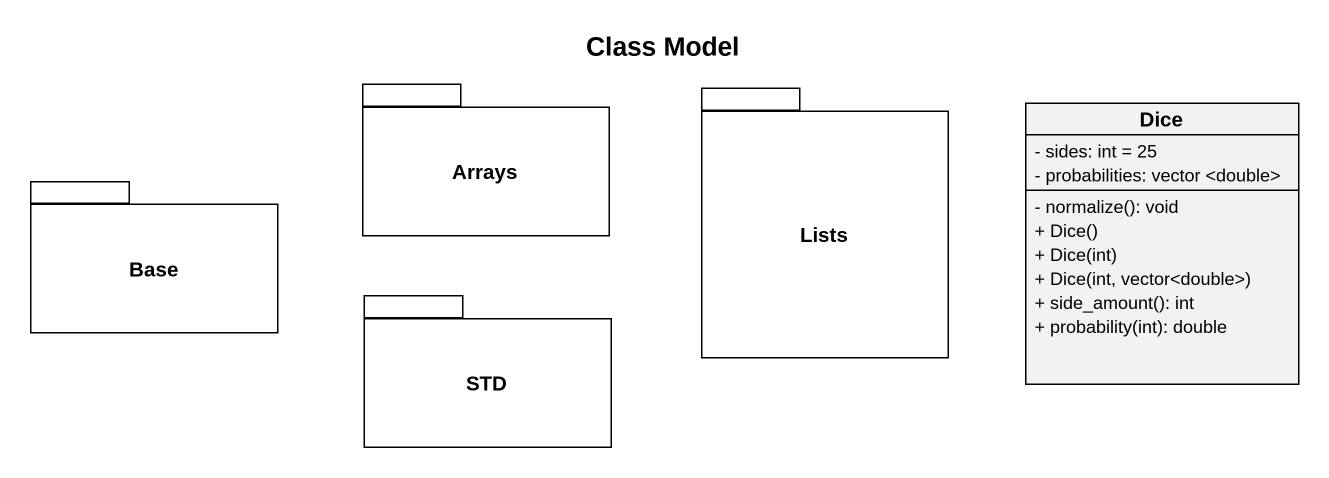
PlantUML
@startuml
title Class Model
hide circle
hide empty members
skinparam classAttributeIconSize 0
package Arrays {
}
package Lists {
}
class Dice {
  - sides: int = 25
  - probabilities: vector <double>
  - normalize(): void
  + Dice()
  + Dice(int)
  + Dice(int, vector<double>)
  + side_amount(): int
  + probability(int): double
}
package Base {
}
package STD {
}
@enduml
